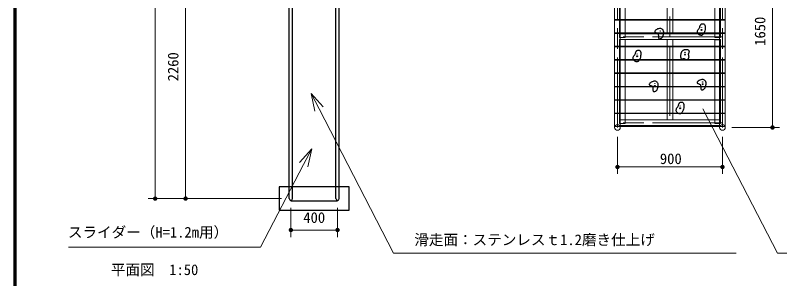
# Model space of a CAD drawing. Units: millimetres at full size, sheet at 1:50. Extents: x 750 to 20250, y 750 to 14100.
# Drawn here: x 750 to 7304, y 7341 to 9599 of the extents above; entities that cross this region are included whole.
import ezdxf
from ezdxf.enums import TextEntityAlignment as Align

# ---------------------------------------------------------------- set-up
doc = ezdxf.new("R2010")
doc.units = ezdxf.units.MM
doc.header["$LTSCALE"] = 50
doc.linetypes.add('CHAIN', pattern=[18.5, 12, -1.5, 3.5, -1.5])
for name, color, linetype, lineweight in [('D-BMK', 2, 'CHAIN', 13), ('D-STR', 1, 'Continuous', 13), ('D-STR-DIM\u3000寸法線、寸法値', 7, 'Continuous', 13), ('D-STR-HTXT\u3000旗上げ', 7, 'Continuous', 13), ('D-STR-TXT\u3000文字列', 7, 'Continuous', 13), ('D-STR\u3000構造物外形線', 1, 'Continuous', 25), ('D-TTL', 7, 'Continuous', 70)]:
    doc.layers.add(name, color=color, linetype=linetype, lineweight=lineweight)
doc.styles.add('ＭＳ ゴシック', font='')
doc.styles.get('ＭＳ ゴシック').set_extended_font_data('MS Gothic')

# ---------------------------------------------------------------- blocks, each defined once
blk = doc.blocks.new('filled_dot')
at = {"color": 0, "linetype": 'Continuous', "lineweight": -2, "const_width": 1.25}
blk.add_lwpolyline([(-0.625, 0, 1), (0.625, 0, 1)], format="xyb", close=True, dxfattribs=at)

msp = doc.modelspace()

# ---------------------------------------------------------------- linework, layer by layer
at = {"layer": 'D-BMK'}
for p, q in [((5913.05, 8637.39), (5913.05, 10262.39)), ((6363.05, 10262.39), (6363.05, 8678.74)), ((6813.05, 8637.39), (6813.05, 10262.39)), ((6813.05, 9414.98), (5913.05, 9414.98)), ((6813.05, 8678.74), (5913.05, 8678.74))]:
    msp.add_line(p, q, dxfattribs=at)
at = {"layer": 'D-STR'}
for p, q in [((5888.75, 8637.39), (5888.75, 10256.39)), ((5937.35, 8637.39), (5937.35, 10256.39)), ((6788.75, 8637.39), (6788.75, 10256.39)), ((6837.35, 8637.39), (6837.35, 10262.39)), ((6338.75, 10126.92), (6338.75, 9439.28)), ((6387.35, 10126.92), (6387.35, 9439.28)), ((6788.75, 9439.28), (5937.35, 9439.28)), ((5937.35, 9390.68), (6788.75, 9390.68)), ((6338.75, 9390.68), (6338.75, 8703.04)), ((6387.35, 9390.68), (6387.35, 8703.04)), ((6797.06, 9388.72), (6747.06, 9388.72)), ((6788.75, 8703.04), (5937.35, 8703.04)), ((5937.35, 8654.44), (6788.75, 8654.44))]:
    msp.add_line(p, q, dxfattribs=at)
for points in [[(5979.04, 10127.68), (5929.04, 10127.68), (5929.04, 9409.33), (5979.04, 9409.33)], [(6747.06, 10127.68), (6797.06, 10127.68), (6797.06, 9409.33), (6747.06, 9409.33)], [(5979.04, 9391.62), (5929.04, 9391.62), (5929.04, 8672.34), (5979.04, 8672.34)], [(6747.06, 9391.62), (6797.06, 9391.62), (6797.06, 8672.34), (6747.06, 8672.34)]]:
    msp.add_lwpolyline(points, close=True, dxfattribs=at)
at = {"layer": 'D-STR', "color": 9}
for points in [[(6837.35, 9673.25), (5888.75, 9673.25), (5888.75, 9562.55), (6837.35, 9562.55)], [(6837.35, 9558.74), (5888.75, 9558.74), (5888.75, 9448.04), (6837.35, 9448.04)], [(6837.35, 9444.22), (5888.75, 9444.22), (5888.75, 9333.52), (6837.35, 9333.52)], [(6837.35, 9329.76), (5888.75, 9329.76), (5888.75, 9219.06), (6837.35, 9219.06)], [(6837.35, 9215.25), (5888.75, 9215.25), (5888.75, 9104.55), (6837.35, 9104.55)], [(6837.35, 9100.73), (5888.75, 9100.73), (5888.75, 8990.03), (6837.35, 8990.03)], [(6837.35, 8986.27), (5888.75, 8986.27), (5888.75, 8875.57), (6837.35, 8875.57)], [(6837.35, 8871.76), (5888.75, 8871.76), (5888.75, 8761.06), (6837.35, 8761.06)], [(6837.35, 8757.24), (5888.75, 8757.24), (5888.75, 8646.54), (6837.35, 8646.54)]]:
    msp.add_lwpolyline(points, close=True, dxfattribs=at)
at = {"layer": 'D-STR'}
for centre in [(5913.05, 8637.39), (6813.05, 8637.39)]:
    msp.add_circle(centre, 24.3, dxfattribs=at)
at = {"layer": 'D-STR', "color": 152, "lineweight": 25}
for centre, major_axis in [((6280.45, 9445.79), (0, -4.31)), ((6280.45, 9465.51), (0, -1.23)), ((6643.75, 9008.05), (0, -4.31)), ((6643.75, 9027.77), (0, -1.23))]:
    msp.add_ellipse(centre, major_axis=major_axis, ratio=0.791044, dxfattribs=at)
at = {"layer": 'D-STR', "color": 2, "lineweight": 25}
for centre, major_axis in [((6633.77, 9474.36), (0, -4.31)), ((6633.77, 9494.08), (0, -1.23)), ((6233.46, 8993.22), (0, -4.31)), ((6233.46, 9012.94), (0, -1.23))]:
    msp.add_ellipse(centre, major_axis=major_axis, ratio=0.791044, dxfattribs=at)
at = {"layer": 'D-STR', "color": 114, "lineweight": 25}
for centre, major_axis in [((6081.87, 9247.82), (0, -4.31)), ((6081.87, 9267.54), (0, -1.23)), ((6450.97, 8802.43), (0, -4.31)), ((6450.97, 8822.15), (0, -1.23))]:
    msp.add_ellipse(centre, major_axis=major_axis, ratio=0.791044, dxfattribs=at)
at = {"layer": 'D-STR', "lineweight": 25}
for centre, major_axis in [((6491.6, 9262.66), (0, -4.31)), ((6491.6, 9282.38), (0, -1.23))]:
    msp.add_ellipse(centre, major_axis=major_axis, ratio=0.791044, dxfattribs=at)
at = {"layer": 'D-STR', "color": 2, "lineweight": 25}
for points, knots in [([(6617.17, 9492.74), (6615.53, 9490.7), (6610.82, 9484.4), (6609.33, 9482.24), (6607.94, 9480.21), (6603.89, 9474.03), (6602.76, 9471.84), (6601.75, 9469.89), (6599.18, 9463.78), (6598.72, 9461.63), (6598.31, 9459.69), (6598.02, 9453.65), (6598.48, 9451.72), (6599.01, 9449.49), (6602.15, 9443.26), (6603.53, 9441.43), (6605.04, 9439.44), (6610.62, 9434.36), (6612.68, 9432.96), (6614.72, 9431.57), (6621.44, 9428.31), (6623.83, 9427.66), (6625.96, 9427.07), (6632.69, 9426.56), (6634.88, 9426.86), (6636.53, 9427.08), (6641.16, 9429.24), (6642.52, 9430.19), (6644.01, 9431.24), (6647.8, 9435.24), (6648.9, 9436.7), (6650.15, 9438.38), (6653.26, 9443.86), (6654.17, 9445.75), (6655.19, 9447.87), (6657.81, 9454.44), (6658.49, 9456.69), (6659.7, 9460.66), (6662.9, 9472.72), (6663.6, 9476.81), (6664.29, 9480.82), (6665.53, 9492.99), (6665.44, 9497.05), (6665.37, 9500.52), (6664.08, 9510.97), (6662.82, 9514.21), (6661.84, 9516.75), (6656.58, 9523.23), (6654.56, 9525.06), (6653.6, 9525.92), (6649.74, 9526.94), (6648.47, 9527.15), (6647.12, 9527.37), (6642.99, 9527.36), (6641.64, 9527.17), (6640.24, 9526.97), (6636.15, 9525.79), (6634.87, 9525.2), (6633.59, 9524.61), (6630.02, 9522.29), (6628.98, 9521.33), (6627.93, 9520.37), (6625.32, 9516.97), (6624.59, 9515.75), (6623.8, 9514.45), (6621.96, 9510.26), (6621.43, 9508.83), (6620.86, 9507.3), (6619.46, 9502.6), (6619.1, 9501.01), (6618.72, 9499.35), (6618.24, 9494.06), (6617.17, 9492.74)], [0, 0, 0, 0, 1, 1, 1, 2, 2, 2, 3, 3, 3, 4, 4, 4, 5, 5, 5, 6, 6, 6, 7, 7, 7, 8, 8, 8, 9, 9, 9, 10, 10, 10, 11, 11, 11, 12, 12, 12, 13, 13, 13, 14, 14, 14, 15, 15, 15, 16, 16, 16, 17, 17, 17, 18, 18, 18, 19, 19, 19, 20, 20, 20, 21, 21, 21, 22, 22, 22, 23, 23, 23, 24, 24, 24, 24]), ([(6260.23, 8980.14), (6259.74, 8978.45), (6258.1, 8973.42), (6257.5, 8971.77), (6256.91, 8970.16), (6255.03, 8965.37), (6254.26, 8963.84), (6253.53, 8962.36), (6251.02, 8958.07), (6250.01, 8956.77), (6249, 8955.49), (6245.52, 8952.01), (6244.22, 8951.02), (6243.04, 8950.12), (6239.08, 8947.96), (6237.7, 8947.41), (6236.35, 8946.87), (6232.13, 8945.73), (6230.69, 8945.58), (6229.41, 8945.44), (6225.51, 8945.59), (6224.28, 8945.96), (6223.21, 8946.29), (6220.21, 8948.07), (6219.58, 8949), (6218.67, 8950.33), (6217.29, 8955.04), (6217.03, 8956.62), (6216.69, 8958.65), (6216.7, 8964.85), (6216.62, 8966.9), (6216.53, 8969.07), (6216.5, 8975.59), (6216.16, 8977.73), (6215.87, 8979.64), (6214.46, 8985.34), (6213.5, 8987.02), (6212.61, 8988.55), (6208.65, 8992.22), (6207.2, 8993.22), (6205.69, 8994.27), (6200.58, 8996.43), (6198.89, 8997.15), (6197.33, 8997.81), (6192.48, 8999.4), (6190.96, 9000.15), (6189.84, 9000.7), (6186.23, 9002.44), (6185.77, 9003.6), (6185.2, 9005.08), (6185.75, 9010.12), (6186.54, 9011.49), (6187.85, 9013.77), (6193.62, 9019.33), (6195.72, 9020.92), (6198.34, 9022.91), (6206.88, 9027.95), (6209.91, 9029.26), (6212.93, 9030.56), (6222.44, 9033.41), (6225.7, 9033.88), (6228.17, 9034.23), (6235.73, 9033.83), (6238.17, 9033.29), (6240.4, 9032.79), (6246.77, 9030.04), (6248.67, 9028.77), (6250.51, 9027.55), (6255.29, 9022.87), (6256.56, 9021.06), (6257.84, 9019.23), (6260.49, 9013), (6261.19, 9010.88), (6261.63, 9009.51), (6262.12, 9005.2), (6262.22, 9003.76), (6262.32, 9002.24), (6262.24, 8997.68), (6262.16, 8996.16), (6262.07, 8994.57), (6261.6, 8989.81), (6261.37, 8988.23), (6261.14, 8986.61), (6260.68, 8981.71), (6260.23, 8980.14)], [0, 0, 0, 0, 1, 1, 1, 2, 2, 2, 3, 3, 3, 4, 4, 4, 5, 5, 5, 6, 6, 6, 7, 7, 7, 8, 8, 8, 9, 9, 9, 10, 10, 10, 11, 11, 11, 12, 12, 12, 13, 13, 13, 14, 14, 14, 15, 15, 15, 16, 16, 16, 17, 17, 17, 18, 18, 18, 19, 19, 19, 20, 20, 20, 21, 21, 21, 22, 22, 22, 23, 23, 23, 24, 24, 24, 25, 25, 25, 26, 26, 26, 27, 27, 27, 28, 28, 28, 28])]:
    msp.add_open_spline(points, degree=3, knots=knots, dxfattribs=at)
at = {"layer": 'D-STR', "color": 152, "lineweight": 25}
for points in [[(6307.21, 9432.72), (6306.72, 9431.02), (6305.08, 9426), (6304.48, 9424.35), (6303.89, 9422.74), (6302.01, 9417.95), (6301.24, 9416.41), (6300.51, 9414.94), (6298, 9410.65), (6296.99, 9409.35), (6295.98, 9408.07), (6292.5, 9404.59), (6291.2, 9403.6), (6290.02, 9402.69), (6286.06, 9400.54), (6284.68, 9399.98), (6283.34, 9399.44), (6279.11, 9398.31), (6277.67, 9398.15), (6276.39, 9398.01), (6272.49, 9398.16), (6271.26, 9398.54), (6270.19, 9398.87), (6267.19, 9400.65), (6266.56, 9401.57), (6265.65, 9402.9), (6264.27, 9407.61), (6264.01, 9409.2), (6263.68, 9411.23), (6263.68, 9417.42), (6263.6, 9419.48), (6263.51, 9421.64), (6263.48, 9428.17), (6263.15, 9430.31), (6262.85, 9432.22), (6261.44, 9437.92), (6260.48, 9439.59), (6259.59, 9441.12), (6255.63, 9444.79), (6254.18, 9445.8), (6252.67, 9446.85), (6247.56, 9449), (6245.87, 9449.72), (6244.31, 9450.39), (6239.46, 9451.98), (6237.94, 9452.73), (6236.82, 9453.28), (6233.21, 9455.01), (6232.76, 9456.17), (6232.18, 9457.65), (6232.73, 9462.69), (6233.52, 9464.07), (6234.83, 9466.35), (6240.6, 9471.9), (6242.7, 9473.5), (6245.32, 9475.49), (6253.87, 9480.53), (6256.89, 9481.83), (6259.91, 9483.14), (6269.42, 9485.99), (6272.68, 9486.45), (6275.15, 9486.8), (6282.71, 9486.4), (6285.15, 9485.86), (6287.38, 9485.37), (6293.75, 9482.61), (6295.65, 9481.35), (6297.49, 9480.13), (6302.27, 9475.44), (6303.54, 9473.64), (6304.82, 9471.8), (6307.47, 9465.58), (6308.17, 9463.45), (6308.61, 9462.09), (6309.1, 9457.77), (6309.2, 9456.34), (6309.3, 9454.82), (6309.22, 9450.25), (6309.14, 9448.73), (6309.05, 9447.14), (6308.58, 9442.38), (6308.36, 9440.81), (6308.12, 9439.19), (6307.66, 9434.29), (6307.21, 9432.72)], [(6670.51, 8994.97), (6670.02, 8993.28), (6668.39, 8988.25), (6667.78, 8986.6), (6667.19, 8984.99), (6665.31, 8980.2), (6664.55, 8978.67), (6663.81, 8977.19), (6661.31, 8972.9), (6660.29, 8971.61), (6659.28, 8970.32), (6655.8, 8966.84), (6654.51, 8965.85), (6653.32, 8964.95), (6649.37, 8962.79), (6647.98, 8962.24), (6646.64, 8961.7), (6642.41, 8960.56), (6640.97, 8960.41), (6639.7, 8960.27), (6635.79, 8960.42), (6634.57, 8960.79), (6633.5, 8961.12), (6630.49, 8962.9), (6629.86, 8963.83), (6628.96, 8965.16), (6627.58, 8969.87), (6627.31, 8971.45), (6626.98, 8973.48), (6626.99, 8979.68), (6626.9, 8981.73), (6626.81, 8983.9), (6626.78, 8990.42), (6626.45, 8992.56), (6626.15, 8994.47), (6624.75, 9000.17), (6623.78, 9001.85), (6622.89, 9003.38), (6618.93, 9007.05), (6617.48, 9008.05), (6615.97, 9009.1), (6610.87, 9011.26), (6609.18, 9011.98), (6607.62, 9012.65), (6602.76, 9014.23), (6601.24, 9014.98), (6600.12, 9015.53), (6596.51, 9017.27), (6596.06, 9018.43), (6595.48, 9019.91), (6596.03, 9024.95), (6596.82, 9026.32), (6598.13, 9028.61), (6603.91, 9034.16), (6606, 9035.75), (6608.62, 9037.74), (6617.17, 9042.78), (6620.19, 9044.09), (6623.21, 9045.39), (6632.72, 9048.24), (6635.98, 9048.71), (6638.45, 9049.06), (6646.01, 9048.66), (6648.45, 9048.12), (6650.68, 9047.62), (6657.05, 9044.87), (6658.95, 9043.6), (6660.79, 9042.38), (6665.58, 9037.7), (6666.84, 9035.89), (6668.12, 9034.06), (6670.77, 9027.83), (6671.47, 9025.71), (6671.92, 9024.34), (6672.41, 9020.03), (6672.5, 9018.59), (6672.6, 9017.07), (6672.53, 9012.51), (6672.44, 9010.99), (6672.36, 9009.4), (6671.89, 9004.64), (6671.66, 9003.06), (6671.43, 9001.44), (6670.96, 8996.54), (6670.51, 8994.97)]]:
    msp.add_open_spline(points, degree=3, knots=[0, 0, 0, 0, 1, 1, 1, 2, 2, 2, 3, 3, 3, 4, 4, 4, 5, 5, 5, 6, 6, 6, 7, 7, 7, 8, 8, 8, 9, 9, 9, 10, 10, 10, 11, 11, 11, 12, 12, 12, 13, 13, 13, 14, 14, 14, 15, 15, 15, 16, 16, 16, 17, 17, 17, 18, 18, 18, 19, 19, 19, 20, 20, 20, 21, 21, 21, 22, 22, 22, 23, 23, 23, 24, 24, 24, 25, 25, 25, 26, 26, 26, 27, 27, 27, 28, 28, 28, 28], dxfattribs=at)
at = {"layer": 'D-STR', "color": 114, "lineweight": 25}
for points in [[(6065.28, 9266.21), (6063.64, 9264.17), (6058.93, 9257.86), (6057.44, 9255.71), (6056.04, 9253.68), (6052, 9247.49), (6050.87, 9245.3), (6049.86, 9243.35), (6047.29, 9237.25), (6046.83, 9235.1), (6046.42, 9233.16), (6046.13, 9227.11), (6046.59, 9225.19), (6047.12, 9222.96), (6050.26, 9216.72), (6051.64, 9214.9), (6053.15, 9212.91), (6058.72, 9207.83), (6060.79, 9206.43), (6062.83, 9205.04), (6069.55, 9201.78), (6071.93, 9201.12), (6074.07, 9200.53), (6080.79, 9200.03), (6082.99, 9200.32), (6084.64, 9200.55), (6089.27, 9202.7), (6090.63, 9203.66), (6092.12, 9204.71), (6095.91, 9208.71), (6097, 9210.17), (6098.26, 9211.84), (6101.37, 9217.32), (6102.28, 9219.21), (6103.29, 9221.33), (6105.92, 9227.91), (6106.6, 9230.16), (6107.81, 9234.13), (6111.01, 9246.18), (6111.71, 9250.28), (6112.4, 9254.28), (6113.63, 9266.45), (6113.55, 9270.52), (6113.48, 9273.99), (6112.19, 9284.44), (6110.93, 9287.67), (6109.94, 9290.22), (6104.69, 9296.7), (6102.67, 9298.53), (6101.71, 9299.39), (6097.85, 9300.41), (6096.58, 9300.61), (6095.23, 9300.83), (6091.1, 9300.83), (6089.75, 9300.63), (6088.35, 9300.44), (6084.26, 9299.26), (6082.98, 9298.67), (6081.7, 9298.08), (6078.13, 9295.75), (6077.09, 9294.8), (6076.04, 9293.84), (6073.43, 9290.43), (6072.7, 9289.22), (6071.91, 9287.92), (6070.07, 9283.72), (6069.54, 9282.3), (6068.97, 9280.77), (6067.57, 9276.07), (6067.21, 9274.48), (6066.83, 9272.82), (6066.35, 9267.53), (6065.28, 9266.21)], [(6434.38, 8820.82), (6432.74, 8818.78), (6428.03, 8812.48), (6426.54, 8810.32), (6425.14, 8808.29), (6421.09, 8802.1), (6419.97, 8799.92), (6418.96, 8797.96), (6416.38, 8791.86), (6415.93, 8789.71), (6415.52, 8787.77), (6415.23, 8781.73), (6415.69, 8779.8), (6416.22, 8777.57), (6419.36, 8771.34), (6420.74, 8769.51), (6422.24, 8767.52), (6427.82, 8762.44), (6429.89, 8761.04), (6431.93, 8759.65), (6438.65, 8756.39), (6441.03, 8755.73), (6443.17, 8755.15), (6449.89, 8754.64), (6452.09, 8754.94), (6453.74, 8755.16), (6458.36, 8757.31), (6459.73, 8758.27), (6461.22, 8759.32), (6465.01, 8763.32), (6466.1, 8764.78), (6467.36, 8766.45), (6470.47, 8771.94), (6471.37, 8773.82), (6472.39, 8775.95), (6475.02, 8782.52), (6475.7, 8784.77), (6476.91, 8788.74), (6480.1, 8800.8), (6480.81, 8804.89), (6481.5, 8808.89), (6482.73, 8821.07), (6482.65, 8825.13), (6482.58, 8828.6), (6481.29, 8839.05), (6480.03, 8842.29), (6479.04, 8844.83), (6473.79, 8851.31), (6471.77, 8853.14), (6470.81, 8854), (6466.94, 8855.02), (6465.67, 8855.23), (6464.33, 8855.45), (6460.2, 8855.44), (6458.84, 8855.25), (6457.45, 8855.05), (6453.36, 8853.87), (6452.08, 8853.28), (6450.8, 8852.69), (6447.23, 8850.36), (6446.19, 8849.41), (6445.14, 8848.45), (6442.53, 8845.05), (6441.8, 8843.83), (6441.01, 8842.53), (6439.17, 8838.33), (6438.64, 8836.91), (6438.07, 8835.38), (6436.67, 8830.68), (6436.31, 8829.09), (6435.93, 8827.43), (6435.45, 8822.14), (6434.38, 8820.82)]]:
    msp.add_open_spline(points, degree=3, knots=[0, 0, 0, 0, 1, 1, 1, 2, 2, 2, 3, 3, 3, 4, 4, 4, 5, 5, 5, 6, 6, 6, 7, 7, 7, 8, 8, 8, 9, 9, 9, 10, 10, 10, 11, 11, 11, 12, 12, 12, 13, 13, 13, 14, 14, 14, 15, 15, 15, 16, 16, 16, 17, 17, 17, 18, 18, 18, 19, 19, 19, 20, 20, 20, 21, 21, 21, 22, 22, 22, 23, 23, 23, 24, 24, 24, 24], dxfattribs=at)
at = {"layer": 'D-STR', "lineweight": 25}
msp.add_open_spline([(6521.35, 9265.57), (6521.91, 9263.93), (6523.44, 9258.92), (6523.89, 9257.24), (6524.33, 9255.61), (6525.52, 9250.71), (6525.78, 9249.04), (6526.01, 9247.47), (6526.43, 9242.71), (6526.34, 9241.12), (6526.26, 9239.6), (6525.44, 9235.06), (6524.93, 9233.61), (6524.45, 9232.24), (6522.34, 9228.4), (6521.48, 9227.22), (6520.63, 9226.05), (6517.61, 9222.91), (6516.47, 9222.01), (6515.41, 9221.18), (6511.89, 9219.13), (6510.62, 9218.69), (6509.49, 9218.31), (6505.86, 9217.86), (6504.66, 9217.97), (6503.66, 9218.07), (6500.83, 9219.22), (6499.93, 9219.67), (6498.97, 9220.15), (6496.31, 9222.02), (6495.41, 9222.62), (6494.49, 9223.22), (6491.81, 9225.16), (6490.85, 9225.68), (6489.92, 9226.18), (6487.04, 9227.52), (6486.01, 9227.72), (6484.75, 9227.96), (6480.88, 9227.94), (6479.61, 9227.82), (6478.27, 9227.68), (6474.35, 9226.71), (6473.03, 9226.45), (6471.79, 9226.21), (6468.1, 9225.36), (6466.84, 9225.32), (6465.78, 9225.29), (6462.5, 9225.56), (6461.61, 9226.13), (6460.42, 9226.89), (6457.69, 9230.28), (6457.09, 9231.55), (6456.27, 9233.28), (6454.93, 9238.9), (6454.65, 9240.79), (6454.32, 9243.02), (6454.01, 9249.79), (6454.04, 9252.05), (6454.07, 9254.35), (6454.67, 9261.25), (6454.97, 9263.53), (6455.2, 9265.24), (6456.26, 9270.32), (6456.71, 9271.98), (6457.11, 9273.5), (6458.63, 9277.96), (6459.24, 9279.4), (6459.79, 9280.73), (6461.75, 9284.58), (6462.5, 9285.8), (6463.2, 9286.94), (6465.56, 9290.2), (6466.45, 9291.19), (6467.48, 9292.32), (6470.83, 9295.44), (6472.05, 9296.34), (6473.27, 9297.24), (6477.2, 9299.51), (6478.57, 9300.12), (6480.01, 9300.77), (6484.5, 9302.25), (6486.03, 9302.61), (6487.69, 9303), (6492.74, 9303.77), (6494.44, 9303.88), (6496.68, 9304.02), (6503.43, 9304.05), (6505.66, 9303.84), (6507.84, 9303.63), (6514.35, 9302.49), (6516.43, 9301.8), (6518.23, 9301.2), (6523.44, 9298.73), (6524.85, 9297.46), (6526.07, 9296.38), (6528.55, 9292.05), (6529.06, 9290.51), (6529.4, 9289.49), (6529.12, 9286.21), (6528.96, 9285.15), (6528.77, 9283.9), (6527.7, 9280.24), (6527.29, 9279.04), (6526.83, 9277.69), (6525.2, 9273.72), (6524.58, 9272.43), (6523.92, 9271.07), (6520.85, 9267.01), (6521.35, 9265.57)], degree=3, knots=[0, 0, 0, 0, 1, 1, 1, 2, 2, 2, 3, 3, 3, 4, 4, 4, 5, 5, 5, 6, 6, 6, 7, 7, 7, 8, 8, 8, 9, 9, 9, 10, 10, 10, 11, 11, 11, 12, 12, 12, 13, 13, 13, 14, 14, 14, 15, 15, 15, 16, 16, 16, 17, 17, 17, 18, 18, 18, 19, 19, 19, 20, 20, 20, 21, 21, 21, 22, 22, 22, 23, 23, 23, 24, 24, 24, 25, 25, 25, 26, 26, 26, 27, 27, 27, 28, 28, 28, 29, 29, 29, 30, 30, 30, 31, 31, 31, 32, 32, 32, 33, 33, 33, 34, 34, 34, 35, 35, 35, 36, 36, 36, 36], dxfattribs=at)
at = {"layer": 'D-STR-DIM\u3000寸法線、寸法値'}
for p, q in [((1949.35, 12676.39), (1949.35, 8028.02)), ((2210.11, 10287.39), (2210.11, 8028.02)), ((7241.83, 10287.39), (7241.83, 8637.39)), ((6893.05, 8637.39), (7301.83, 8637.39)), ((5913.05, 8557.39), (5913.05, 8238.96)), ((6813.05, 8557.39), (6813.05, 8238.96)), ((5913.05, 8298.96), (6813.05, 8298.96)), ((3033.05, 8028.02), (1889.35, 8028.02)), ((3033.05, 8028.02), (2150.11, 8028.02)), ((3113.05, 7948.02), (3113.05, 7698.68)), ((3513.05, 7948.02), (3513.05, 7698.68)), ((3513.05, 7758.68), (3113.05, 7758.68))]:
    msp.add_line(p, q, dxfattribs=at)
at = {"layer": 'D-STR-HTXT\u3000旗上げ'}
for p, q in [((3319.1, 8778.29), (3286.03, 8930.01)), ((3286.03, 8930.01), (3390.54, 8815.15)), ((3286.03, 8930.01), (3354.82, 8796.72)), ((6645.39, 8796.72), (7283.9, 7559.38)), ((3291.43, 8453.09), (3186.45, 8338.66)), ((3291.43, 8453.09), (3222.09, 8320.08)), ((3257.73, 8301.5), (3291.43, 8453.09)), ((3993.34, 7559.38), (6930.49, 7559.38)), ((7283.9, 7559.38), (9697.27, 7559.38))]:
    msp.add_line(p, q, dxfattribs=at)
msp.add_lwpolyline([(3222.09, 8320.08), (2853.27, 7612.64), (1206.67, 7612.64)], dxfattribs=at)
at = {"layer": 'D-STR-TXT\u3000文字列'}
msp.add_line((3354.82, 8796.72), (3993.34, 7559.38), dxfattribs=at)
at = {"layer": 'D-STR\u3000構造物外形線'}
for p, q in [((3099.45, 8028.02), (3099.45, 10287.39)), ((3126.65, 8028.02), (3126.65, 10273.79)), ((3499.45, 8028.02), (3499.45, 10273.79)), ((3526.65, 8028.02), (3526.65, 10287.39)), ((3113.05, 8009.81), (3113.05, 8014.42)), ((3113.05, 8009.81), (3513.05, 8009.81)), ((3513.05, 8014.42), (3513.05, 8009.81))]:
    msp.add_line(p, q, dxfattribs=at)
msp.add_lwpolyline([(3013.05, 8128.02), (3013.05, 7928.02), (3613.05, 7928.02), (3613.05, 8128.02)], close=True, dxfattribs=at)
for centre in [(3113.05, 8028.02), (3513.05, 8028.02)]:
    msp.add_arc(centre, 13.6, 180, 0, dxfattribs=at)
at = {"layer": 'D-TTL'}
msp.add_lwpolyline([(750, 750), (750, 14100), (20250, 14100), (20250, 750)], close=True, dxfattribs=at)

# ---------------------------------------------------------------- block references
at = {"layer": 'D-STR-DIM\u3000寸法線、寸法値', "xscale": 15, "yscale": 15}
for p, rotation in [((7241.83, 8637.39), 90), ((6813.05, 8298.96), 180), ((1949.35, 8028.02), 90), ((2210.11, 8028.02), 90), ((3513.05, 7758.68), 180)]:
    msp.add_blockref('filled_dot', p, dxfattribs=dict(at, rotation=rotation))
for p in [(5913.05, 8298.96), (3113.05, 7758.68)]:
    msp.add_blockref('filled_dot', p, dxfattribs=at)

# ---------------------------------------------------------------- texts
at = {"layer": 'D-STR-DIM\u3000寸法線、寸法値', "style": 'ＭＳ ゴシック'}
for s, p in [('1650', (7134.94, 9462.39)), ('2260', (2103.22, 9157.71))]:
    msp.add_text(s, height=91.64, rotation=90, dxfattribs=at).set_placement(p, align=Align.MIDDLE_CENTER)
for s, p in [('900', (6370.28, 8369.61)), ('400', (3313.05, 7865.57))]:
    msp.add_text(s, height=91.64, dxfattribs=at).set_placement(p, align=Align.MIDDLE_CENTER)
at = {"layer": 'D-STR-HTXT\u3000旗上げ', "style": 'ＭＳ ゴシック'}
for s, p in [('スライダー（H=1.2m用）', (1201.02, 7666.53)), ('滑走面：ステンレスｔ1.2磨き仕上げ', (4171.32, 7601.9))]:
    msp.add_text(s, height=91.64, dxfattribs=at).set_placement(p, align=Align.BOTTOM_LEFT)
at = {"layer": 'D-STR-TXT\u3000文字列', "style": 'ＭＳ ゴシック'}
msp.add_text('平面図\u30001:50', height=91.64, dxfattribs=at).set_placement((1569.86, 7345.06), align=Align.BOTTOM_LEFT)

doc.saveas('drawing.dxf')
